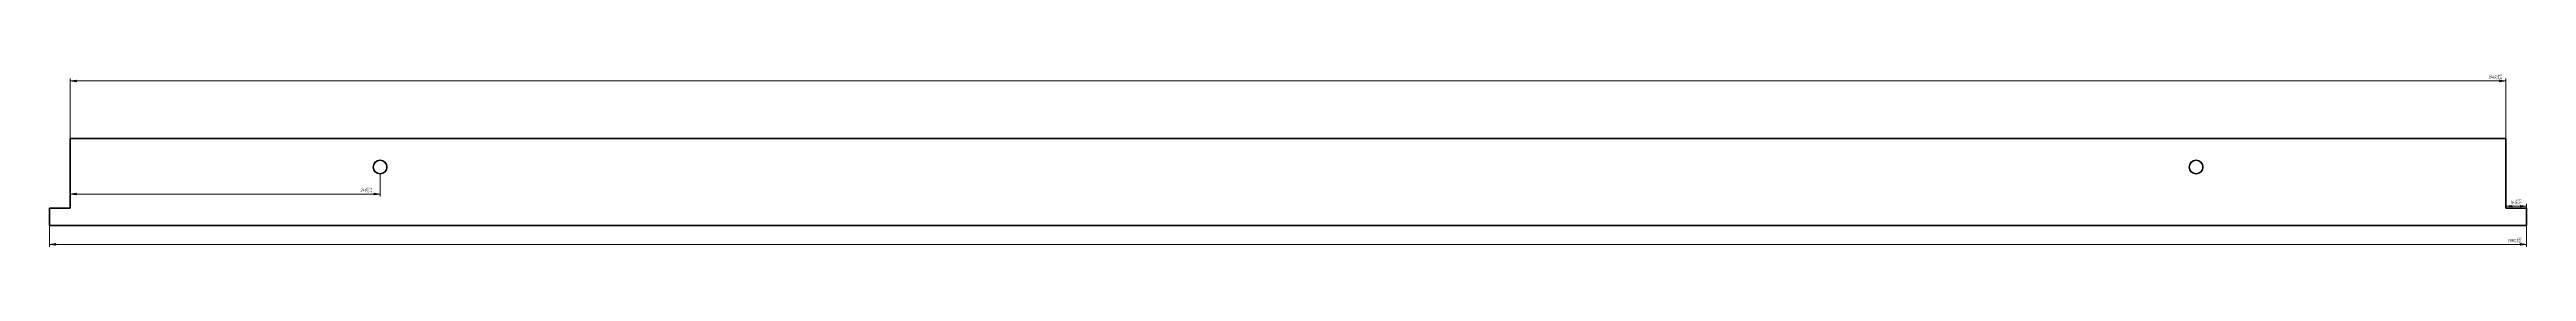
# Model space of a CAD drawing. Header units: millimetres. Extents: x -3 to 1980, y 113 to 252.
import ezdxf

# ---------------------------------------------------------------- set-up
doc = ezdxf.new("R2010")
doc.units = ezdxf.units.MM
for name, pattern in [('K5LT32777', [0]), ('K5LT_BASIC', [0]), ('K5LT_THIN', [0])]:
    doc.linetypes.add(name, pattern=pattern)
doc.layers.add('Системный слой', color=7, linetype='Continuous')
doc.styles.add('KDIMTEXTSTYLE', font='GOST_AU.SHX', dxfattribs={"width": 0.96, "oblique": 15, "height": 5})
doc.styles.add('KTEXTSTYLE', font='GOST_AU.SHX', dxfattribs={"width": 0.96, "height": 5})
doc.dimstyles.new('KDIMSTYLE (1.00)', dxfattribs={"dimtxt": 5, "dimasz": 1, "dimexe": 2, "dimexo": 0, "dimgap": 1, "dimtad": 1, "dimtxsty": 'KDIMTEXTSTYLE', "dimsah": 1, "dimcen": 0, "dimdle": 1, "dimadec": 0, "dimazin": 0, "dimtfac": 0.667, "dimtmove": 0, "dimatfit": 3, "dimfxl": 1, "dimtvp": 1, "dimtolj": 1, "dimtzin": 0, "dimarcsym": 0})

# ---------------------------------------------------------------- blocks, each defined once
blk = doc.blocks.new('U1')
at = {"layer": 'Системный слой'}
blk.add_hatch(color=7, dxfattribs=at).paths.add_polyline_path([(1963.1, 246.4), (1958.1, 247), (1958.6, 246.4), (1958.1, 245.7)])
at = {"layer": 'Системный слой', "color": 7, "linetype": 'K5LT32777', "lineweight": 18}
for p, q in [((1958.6, 246.4), (1958.1, 247)), ((1958.1, 247), (1963.1, 246.4)), ((1963.1, 246.4), (1958.1, 245.7)), ((1958.1, 245.7), (1958.6, 246.4)), ((1963.1, 246.4), (1962.1, 246.4))]:
    blk.add_line(p, q, dxfattribs=at)
at = {"layer": 'Системный слой', "color": 7, "linetype": 'K5LT_THIN', "lineweight": 18}
blk.add_line((1963.1, 246.4), (1961.1, 246.4), dxfattribs=at)
blk = doc.blocks.new('U2')
at = {"layer": 'Системный слой'}
blk.add_hatch(color=7, dxfattribs=at).paths.add_polyline_path([(13.6, 246.4), (18.6, 245.7), (18.1, 246.4), (18.6, 247)])
at = {"layer": 'Системный слой', "color": 7, "linetype": 'K5LT32777', "lineweight": 18}
for p, q in [((13.6, 246.4), (18.6, 247)), ((18.6, 245.7), (13.6, 246.4)), ((13.6, 246.4), (14.6, 246.4)), ((18.6, 247), (18.1, 246.4)), ((18.1, 246.4), (18.6, 245.7))]:
    blk.add_line(p, q, dxfattribs=at)
at = {"layer": 'Системный слой', "color": 7, "linetype": 'K5LT_THIN', "lineweight": 18}
blk.add_line((13.6, 246.4), (15.6, 246.4), dxfattribs=at)
blk = doc.blocks.new('D0')
at = {"layer": 'Системный слой', "color": 7, "linetype": 'K5LT_THIN', "lineweight": 18, "transparency": 16777216}
blk.add_line((13.6, 200.3), (13.6, 248.4), dxfattribs=at)
at = {"transparency": 16777216}
blk.add_wipeout([(1949, 247.4), (1949, 251.8), (1959.8, 251.8), (1959.8, 247.4)], dxfattribs=at).dxf.layer = 'Системный слой'
at = {"layer": 'Системный слой', "color": 7, "linetype": 'K5LT_THIN', "lineweight": 18, "transparency": 16777216}
for p, q in [((13.6, 246.4), (1963.1, 246.4)), ((1963.1, 200.3), (1963.1, 248.4))]:
    blk.add_line(p, q, dxfattribs=at)
at = {"color": 7, "transparency": 16777216, "char_height": 2.5, "attachment_point": 1, "style": 'KTEXTSTYLE'}
for s, insert in [('\\H3.5;\\W0.965;\\Q15;\\Q15;\\W0.930;\\H2.50;1949,5', (1949, 250.8)), ('\\H3.5;\\W0.965;\\Q15;\\Q15;\\W0.930;\\H1.63;1,85', (1956.6, 251.9)), ('\\H3.5;\\W0.965;\\Q15;\\Q15;\\W0.930;\\H1.63;1,85', (1956.6, 249.4)), ('\\H3.5;\\W0.965;\\Q15;\\Q0;\\W0.930;\\H2.50; ', (1959.6, 250.8))]:
    blk.add_mtext(s, dxfattribs=dict(at, insert=insert))
blk = doc.blocks.new('KDIMARROW_00')
at = {"layer": 'Системный слой', "color": 0, "linetype": 'K5LT_THIN', "lineweight": 18}
blk.add_line((0, 0), (-1, 0), dxfattribs=at)
blk = doc.blocks.new('U4')
at = {"layer": 'Системный слой'}
blk.add_hatch(color=7, dxfattribs=at).paths.add_polyline_path([(261.6, 155.6), (256.6, 156.3), (257.1, 155.6), (256.6, 155)])
at = {"layer": 'Системный слой', "color": 7, "linetype": 'K5LT32777', "lineweight": 18}
for p, q in [((257.1, 155.6), (256.6, 156.3)), ((256.6, 156.3), (261.6, 155.6)), ((261.6, 155.6), (256.6, 155)), ((256.6, 155), (257.1, 155.6)), ((261.6, 155.6), (260.6, 155.6))]:
    blk.add_line(p, q, dxfattribs=at)
at = {"layer": 'Системный слой', "color": 7, "linetype": 'K5LT_THIN', "lineweight": 18}
blk.add_line((261.6, 155.6), (259.6, 155.6), dxfattribs=at)
blk = doc.blocks.new('U5')
at = {"layer": 'Системный слой'}
blk.add_hatch(color=7, dxfattribs=at).paths.add_polyline_path([(13.6, 155.6), (18.6, 155), (18.1, 155.6), (18.6, 156.3)])
at = {"layer": 'Системный слой', "color": 7, "linetype": 'K5LT32777', "lineweight": 18}
for p, q in [((13.6, 155.6), (18.6, 156.3)), ((18.6, 155), (13.6, 155.6)), ((13.6, 155.6), (14.6, 155.6)), ((18.6, 156.3), (18.1, 155.6)), ((18.1, 155.6), (18.6, 155))]:
    blk.add_line(p, q, dxfattribs=at)
at = {"layer": 'Системный слой', "color": 7, "linetype": 'K5LT_THIN', "lineweight": 18}
blk.add_line((13.6, 155.6), (15.6, 155.6), dxfattribs=at)
blk = doc.blocks.new('D1')
at = {"layer": 'Системный слой', "color": 7, "linetype": 'K5LT_THIN', "lineweight": 18, "transparency": 16777216}
blk.add_line((13.6, 173.8), (13.6, 153.6), dxfattribs=at)
at = {"transparency": 16777216}
blk.add_wipeout([(245.8, 156.6), (245.8, 161), (255, 161), (255, 156.6)], dxfattribs=at).dxf.layer = 'Системный слой'
at = {"layer": 'Системный слой', "color": 7, "linetype": 'K5LT_THIN', "lineweight": 18, "transparency": 16777216}
for p, q in [((261.6, 171.8), (261.6, 153.6)), ((13.6, 155.6), (261.6, 155.6))]:
    blk.add_line(p, q, dxfattribs=at)
at = {"color": 7, "transparency": 16777216, "char_height": 2.5, "attachment_point": 1, "style": 'KTEXTSTYLE'}
for s, insert in [('\\H3.5;\\W0.965;\\Q15;\\Q15;\\W0.930;\\H2.50;248', (245.8, 160.1)), ('\\H3.5;\\W0.965;\\Q15;\\Q15;\\W0.930;\\H1.63;0,575', (250.5, 161.1)), ('\\H3.5;\\W0.965;\\Q15;\\Q15;\\W0.930;\\H1.63;0,575', (250.5, 158.7)), ('\\H3.5;\\W0.965;\\Q15;\\Q0;\\W0.930;\\H2.50; ', (254.7, 160.1))]:
    blk.add_mtext(s, dxfattribs=dict(at, insert=insert))
blk = doc.blocks.new('U7')
at = {"layer": 'Системный слой'}
blk.add_hatch(color=7, dxfattribs=at).paths.add_polyline_path([(1979.6, 115.2), (1974.6, 115.8), (1975.1, 115.2), (1974.6, 114.5)])
at = {"layer": 'Системный слой', "color": 7, "linetype": 'K5LT32777', "lineweight": 18}
for p, q in [((1975.1, 115.2), (1974.6, 115.8)), ((1974.6, 115.8), (1979.6, 115.2)), ((1979.6, 115.2), (1974.6, 114.5)), ((1974.6, 114.5), (1975.1, 115.2)), ((1979.6, 115.2), (1978.6, 115.2))]:
    blk.add_line(p, q, dxfattribs=at)
at = {"layer": 'Системный слой', "color": 7, "linetype": 'K5LT_THIN', "lineweight": 18}
blk.add_line((1979.6, 115.2), (1977.6, 115.2), dxfattribs=at)
blk = doc.blocks.new('U8')
at = {"layer": 'Системный слой'}
blk.add_hatch(color=7, dxfattribs=at).paths.add_polyline_path([(-2.9, 115.2), (2.1, 114.5), (1.6, 115.2), (2.1, 115.8)])
at = {"layer": 'Системный слой', "color": 7, "linetype": 'K5LT32777', "lineweight": 18}
for p, q in [((-2.9, 115.2), (2.1, 115.8)), ((2.1, 114.5), (-2.9, 115.2)), ((-2.9, 115.2), (-1.9, 115.2)), ((2.1, 115.8), (1.6, 115.2)), ((1.6, 115.2), (2.1, 114.5))]:
    blk.add_line(p, q, dxfattribs=at)
at = {"layer": 'Системный слой', "color": 7, "linetype": 'K5LT_THIN', "lineweight": 18}
blk.add_line((-2.9, 115.2), (-0.9, 115.2), dxfattribs=at)
blk = doc.blocks.new('D2')
at = {"layer": 'Системный слой', "color": 7, "linetype": 'K5LT_THIN', "lineweight": 18, "transparency": 16777216}
blk.add_line((-2.9, 137.3), (-2.9, 113.2), dxfattribs=at)
at = {"transparency": 16777216}
blk.add_wipeout([(1964.5, 116.2), (1964.5, 120.6), (1975.3, 120.6), (1975.3, 116.2)], dxfattribs=at).dxf.layer = 'Системный слой'
at = {"layer": 'Системный слой', "color": 7, "linetype": 'K5LT_THIN', "lineweight": 18, "transparency": 16777216}
for p, q in [((1979.6, 137.3), (1979.6, 113.2)), ((-2.9, 115.2), (1979.6, 115.2))]:
    blk.add_line(p, q, dxfattribs=at)
at = {"color": 7, "transparency": 16777216, "char_height": 2.5, "attachment_point": 1, "style": 'KTEXTSTYLE'}
for s, insert in [('\\H3.5;\\W0.965;\\Q15;\\Q15;\\W0.930;\\H2.50;1982,5', (1964.5, 119.6)), ('\\H3.5;\\W0.965;\\Q15;\\Q15;\\W0.930;\\H1.63;1,85', (1972.1, 120.7)), ('\\H3.5;\\W0.965;\\Q15;\\Q0;\\W0.930;\\H2.50; ', (1975.1, 119.6)), ('\\H3.5;\\W0.965;\\Q15;\\Q15;\\W0.930;\\H1.63;1,85', (1972.1, 118.2))]:
    blk.add_mtext(s, dxfattribs=dict(at, insert=insert))
blk = doc.blocks.new('U10')
at = {"layer": 'Системный слой'}
blk.add_hatch(color=7, dxfattribs=at).paths.add_polyline_path([(1979.6, 145.8), (1974.6, 146.5), (1975.1, 145.8), (1974.6, 145.2)])
at = {"layer": 'Системный слой', "color": 7, "linetype": 'K5LT32777', "lineweight": 18}
for p, q in [((1975.1, 145.8), (1974.6, 146.5)), ((1974.6, 146.5), (1979.6, 145.8)), ((1979.6, 145.8), (1974.6, 145.2)), ((1974.6, 145.2), (1975.1, 145.8)), ((1979.6, 145.8), (1978.6, 145.8))]:
    blk.add_line(p, q, dxfattribs=at)
at = {"layer": 'Системный слой', "color": 7, "linetype": 'K5LT_THIN', "lineweight": 18}
blk.add_line((1979.6, 145.8), (1977.6, 145.8), dxfattribs=at)
blk = doc.blocks.new('U11')
at = {"layer": 'Системный слой'}
blk.add_hatch(color=7, dxfattribs=at).paths.add_polyline_path([(1963.1, 145.8), (1968.1, 145.2), (1967.6, 145.8), (1968.1, 146.5)])
at = {"layer": 'Системный слой', "color": 7, "linetype": 'K5LT32777', "lineweight": 18}
for p, q in [((1963.1, 145.8), (1968.1, 146.5)), ((1968.1, 145.2), (1963.1, 145.8)), ((1963.1, 145.8), (1964.1, 145.8)), ((1968.1, 146.5), (1967.6, 145.8)), ((1967.6, 145.8), (1968.1, 145.2))]:
    blk.add_line(p, q, dxfattribs=at)
at = {"layer": 'Системный слой', "color": 7, "linetype": 'K5LT_THIN', "lineweight": 18}
blk.add_line((1963.1, 145.8), (1965.1, 145.8), dxfattribs=at)
blk = doc.blocks.new('D3')
at = {"transparency": 16777216}
blk.add_wipeout([(1966.5, 146.8), (1966.5, 151.2), (1975.3, 151.2), (1975.3, 146.8)], dxfattribs=at).dxf.layer = 'Системный слой'
at = {"layer": 'Системный слой', "color": 7, "linetype": 'K5LT_THIN', "lineweight": 18, "transparency": 16777216}
for p, q in [((1963.1, 144.3), (1963.1, 147.8)), ((1963.1, 145.8), (1979.6, 145.8)), ((1979.6, 144.3), (1979.6, 147.8))]:
    blk.add_line(p, q, dxfattribs=at)
at = {"color": 7, "transparency": 16777216, "char_height": 2.5, "attachment_point": 1, "style": 'KTEXTSTYLE'}
for s, insert in [('\\H3.5;\\W0.965;\\Q15;\\Q15;\\W0.930;\\H2.50;16,5', (1966.5, 150.3)), ('\\H3.5;\\W0.965;\\Q15;\\Q15;\\W0.930;\\H1.63;0,215', (1971, 151.3)), ('\\H3.5;\\W0.965;\\Q15;\\Q15;\\W0.930;\\H1.63;0,215', (1971, 148.9)), ('\\H3.5;\\W0.965;\\Q15;\\Q0;\\W0.930;\\H2.50; ', (1975, 150.3))]:
    blk.add_mtext(s, dxfattribs=dict(at, insert=insert))
blk = doc.blocks.new('U0')
at = {"layer": 'Системный слой'}
for name in ['U2', 'U1']:
    blk.add_blockref(name, (0, 0), dxfattribs=at)
at = {"layer": 'Системный слой', "color": 7}
dim = blk.add_linear_dim(base=(13.591, 246.381), p1=(1963.091, 200.308), p2=(13.591, 200.308), text='\\H2.5;\\W0.925;\\Q0;\\H2.5;\\W0.925;\\Q0;\\Q15;\\W0.891;1949,5\\A1;{\\H2.5;\\W0.925;\\Q0;\\Q0;\\W0.887;\\H1.67;\\S1,85^ 1,85;\\Q15;\\H2.50;\\Q15;\\H1.63; \\Q15;\\H2.50;}', dimstyle='KDIMSTYLE (1.00)', override={"dimexo": 0, "dimblk1": 'KDIMARROW_00', "dimblk2": 'KDIMARROW_00', "dimse1": 0, "dimse2": 0, "dimclrt": 7, "dimtolj": 1}, dxfattribs=at)
dim.commit()
dim.dimension.update_dxf_attribs({"geometry": 'D0', "text_midpoint": (1954.591, 246.381), "dimtype": 160})
blk = doc.blocks.new('U3')
at = {"layer": 'Системный слой'}
for name in ['U5', 'U4']:
    blk.add_blockref(name, (0, 0), dxfattribs=at)
at = {"layer": 'Системный слой', "color": 7}
dim = blk.add_linear_dim(base=(13.591, 155.612), p1=(261.591, 171.808), p2=(13.591, 173.808), text='\\H2.5;\\W0.925;\\Q0;\\H2.5;\\W0.925;\\Q0;\\Q15;\\W0.891;248\\A1;{\\H2.5;\\W0.925;\\Q0;\\Q0;\\W0.887;\\H1.67;\\S0,575^ 0,575;\\Q15;\\H2.50;\\Q15;\\H1.63; \\Q15;\\H2.50;}', dimstyle='KDIMSTYLE (1.00)', override={"dimexo": 0, "dimblk1": 'KDIMARROW_00', "dimblk2": 'KDIMARROW_00', "dimse1": 0, "dimse2": 0, "dimclrt": 7, "dimtolj": 1}, dxfattribs=at)
dim.commit()
dim.dimension.update_dxf_attribs({"geometry": 'D1', "text_midpoint": (250.591, 155.612), "dimtype": 160})
blk = doc.blocks.new('U6')
at = {"layer": 'Системный слой'}
for name in ['U8', 'U7']:
    blk.add_blockref(name, (0, 0), dxfattribs=at)
at = {"layer": 'Системный слой', "color": 7}
dim = blk.add_linear_dim(base=(-2.909, 115.153), p1=(1979.591, 137.308), p2=(-2.909, 137.308), text='\\H2.5;\\W0.925;\\Q0;\\H2.5;\\W0.925;\\Q0;\\Q15;\\W0.891;1982,5\\A1;{\\H2.5;\\W0.925;\\Q0;\\Q0;\\W0.887;\\H1.67;\\S1,85^ 1,85;\\Q15;\\H2.50;\\Q15;\\H1.63; \\Q15;\\H2.50;}', dimstyle='KDIMSTYLE (1.00)', override={"dimexo": 0, "dimblk1": 'KDIMARROW_00', "dimblk2": 'KDIMARROW_00', "dimse1": 0, "dimse2": 0, "dimclrt": 7, "dimtolj": 1}, dxfattribs=at)
dim.commit()
dim.dimension.update_dxf_attribs({"geometry": 'D2', "text_midpoint": (1970.091, 115.153), "dimtype": 160})
blk = doc.blocks.new('U9')
at = {"layer": 'Системный слой'}
for name in ['U11', 'U10']:
    blk.add_blockref(name, (0, 0), dxfattribs=at)
at = {"layer": 'Системный слой', "color": 7}
dim = blk.add_linear_dim(base=(1963.091, 145.808), p1=(1979.591, 144.308), p2=(1963.091, 144.308), text='\\H2.5;\\W0.925;\\Q0;\\H2.5;\\W0.925;\\Q0;\\Q15;\\W0.891;16,5\\A1;{\\H2.5;\\W0.925;\\Q0;\\Q0;\\W0.887;\\H1.67;\\S0,215^ 0,215;\\Q15;\\H2.50;\\Q15;\\H1.63; \\Q15;\\H2.50;}', dimstyle='KDIMSTYLE (1.00)', override={"dimexo": 0, "dimblk1": 'KDIMARROW_00', "dimblk2": 'KDIMARROW_00', "dimse1": 0, "dimse2": 0, "dimclrt": 7, "dimtolj": 1}, dxfattribs=at)
dim.commit()
dim.dimension.update_dxf_attribs({"geometry": 'D3', "text_midpoint": (1971.091, 145.808), "dimtype": 160})

msp = doc.modelspace()

# ---------------------------------------------------------------- linework, layer by layer
at = {"layer": 'Системный слой', "color": 3, "linetype": 'K5LT_BASIC', "lineweight": 60}
for p, q in [((1963.1, 200.3), (13.6, 200.3)), ((1979.6, 130.3), (-2.9, 130.3))]:
    msp.add_line(p, q, dxfattribs=at)
at = {"layer": 'Системный слой', "color": 250, "linetype": 'K5LT_BASIC', "lineweight": 60}
for p, q in [((13.6, 144.3), (13.6, 200.3)), ((-2.9, 144.3), (13.6, 144.3)), ((-2.9, 144.3), (-2.9, 130.3))]:
    msp.add_line(p, q, dxfattribs=at)
at = {"layer": 'Системный слой', "color": 5, "linetype": 'K5LT_BASIC', "lineweight": 60}
for p, q in [((1963.1, 144.3), (1963.1, 200.3)), ((1979.6, 144.3), (1963.1, 144.3)), ((1979.6, 130.3), (1979.6, 144.3))]:
    msp.add_line(p, q, dxfattribs=at)
at = {"layer": 'Системный слой', "color": 150, "linetype": 'K5LT_BASIC', "lineweight": 60, "true_color": 0x0080ff}
msp.add_line((-2.9, 144.3), (13.6, 144.3), dxfattribs=at)
at = {"layer": 'Системный слой', "color": 250, "linetype": 'K5LT_BASIC', "lineweight": 60}
msp.add_circle((261.6, 177.3), 5.5, dxfattribs=at)
at = {"layer": 'Системный слой', "color": 5, "linetype": 'K5LT_BASIC', "lineweight": 60}
msp.add_circle((1715.1, 177.3), 5.5, dxfattribs=at)

# ---------------------------------------------------------------- next in the draw order: block references
at = {"layer": 'Системный слой'}
for name in ['U0', 'U3', 'U6']:
    msp.add_blockref(name, (0, 0), dxfattribs=at)

# ---------------------------------------------------------------- next in the draw order: block references
msp.add_blockref('U9', (0, 0), dxfattribs=at)

doc.saveas('drawing.dxf')
